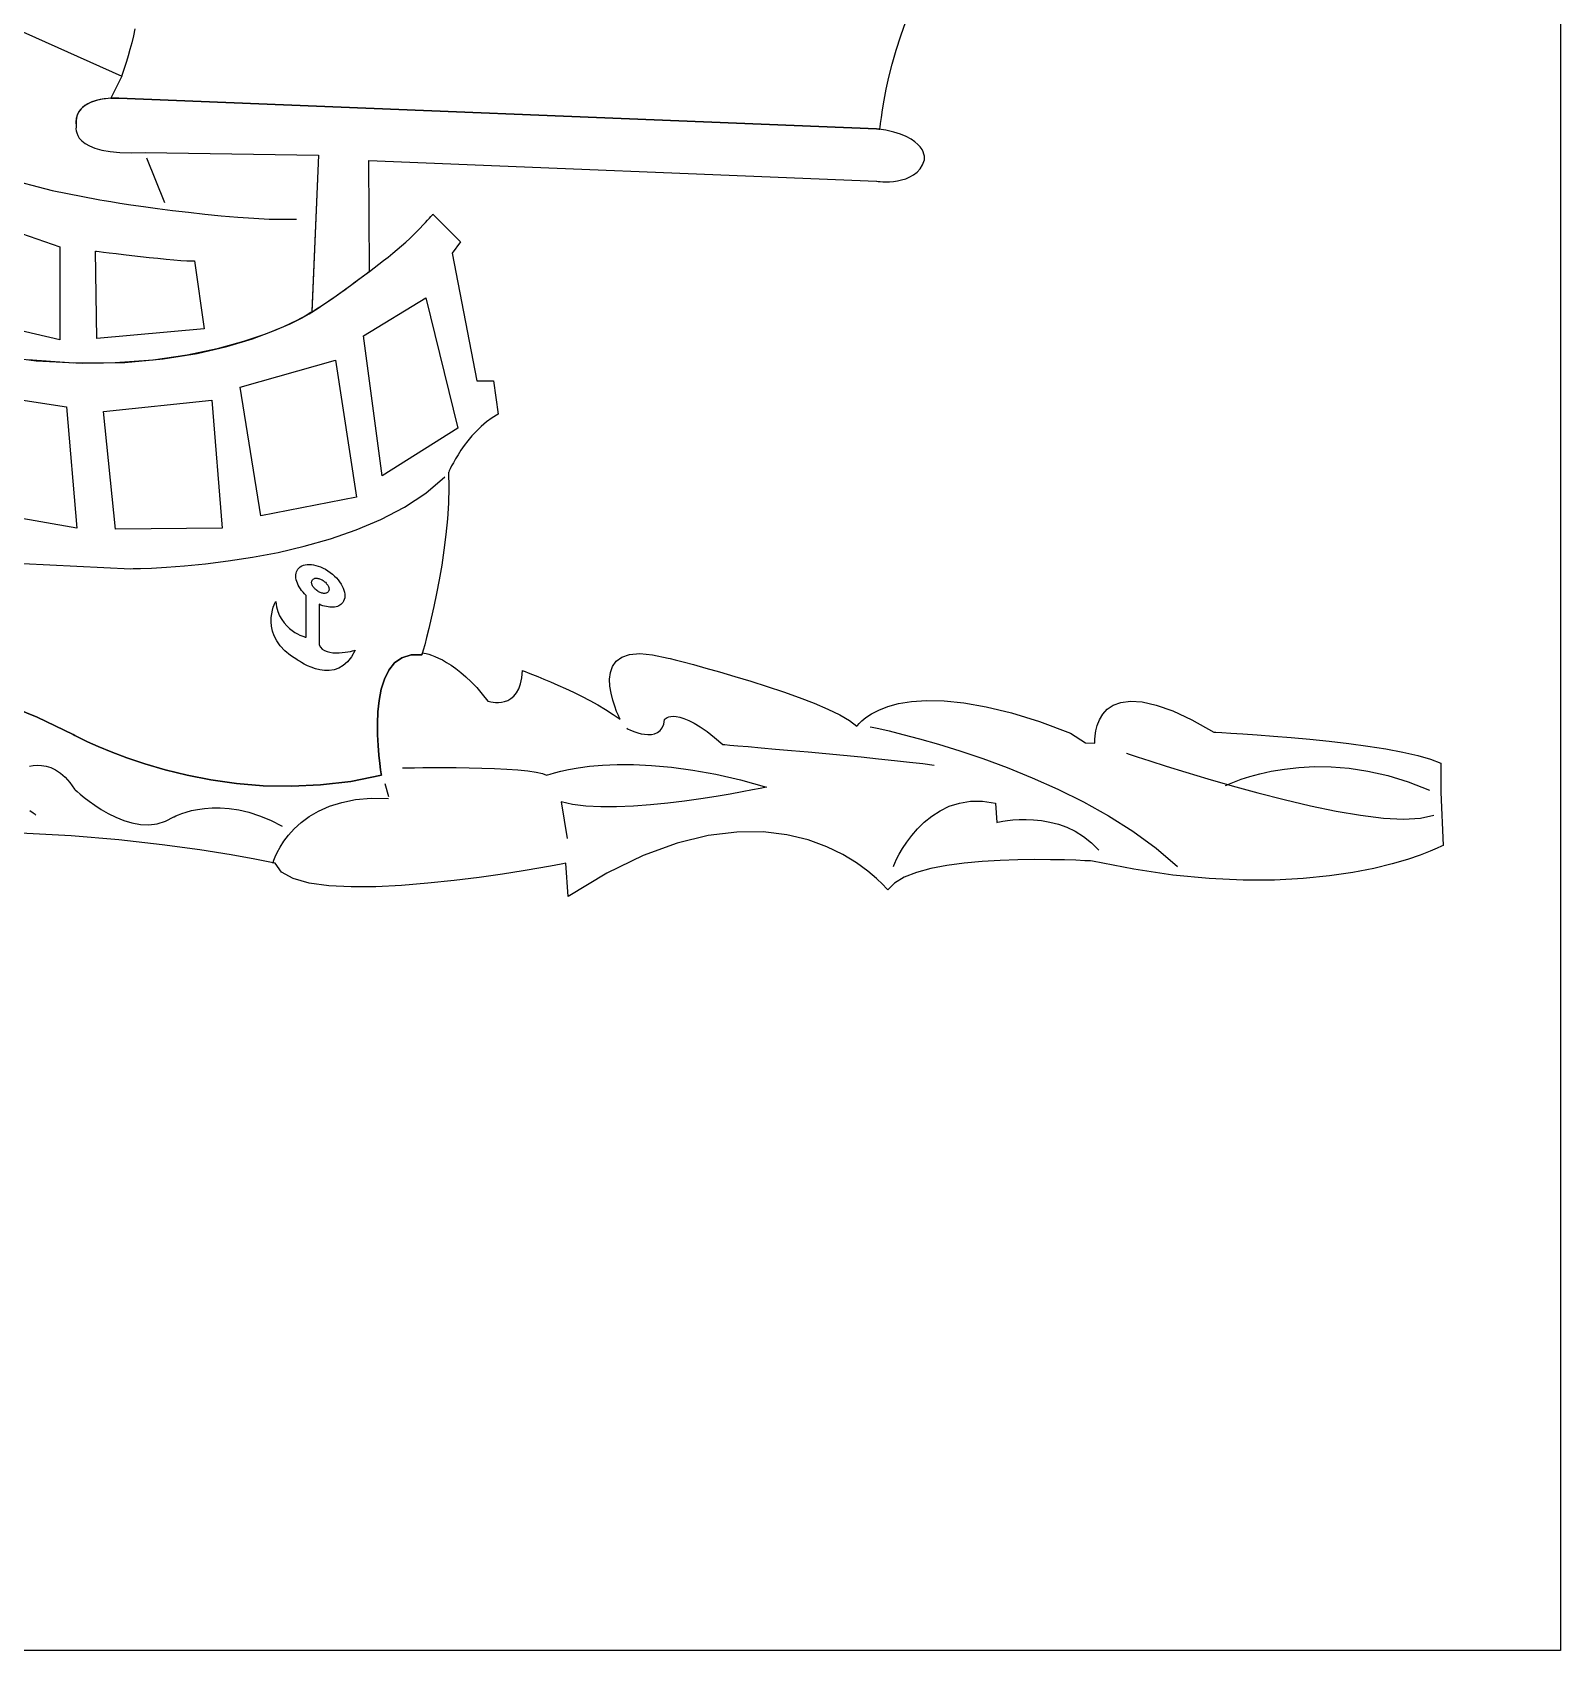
# Model space of a CAD drawing. Extents: x -45 to 45, y -91 to 91.
# Drawn here: x 14.94 to 44.84, y -90.52 to -58.86 of the extents above; entities that cross this region are included whole.
import ezdxf

# ---------------------------------------------------------------- set-up
doc = ezdxf.new("R2010")
doc.units = 0
doc.layers.get('0').update_dxf_attribs({"linetype": 'CONTINUOUS'})

msp = doc.modelspace()

# ---------------------------------------------------------------- linework, layer by layer
for points in [[(-44.8424, 90.5185), (44.8423, 90.5185), (44.8423, -90.5185), (-44.8424, -90.5185), (-44.8424, 90.5185)], [(2.6187, -53.4156), (16.6952, -59.7182), (16.4804, -60.1515), (16.4804, -60.1515), (16.4295, -60.1552), (16.3747, -60.161), (16.3167, -60.1692), (16.2572, -60.1806), (16.1966, -60.1951), (16.1366, -60.2135), (16.0781, -60.236), (16.0222, -60.2632), (15.9699, -60.2951), (15.9224, -60.3325), (15.8809, -60.3757), (15.8466, -60.4252), (15.8203, -60.4811), (15.8035, -60.5443), (15.797, -60.6149), (15.8021, -60.6934), (15.8021, -60.6934), (15.8005, -60.7), (15.798, -60.7188), (15.797, -60.7479), (15.8004, -60.7854), (15.8105, -60.8293), (15.8304, -60.8781), (15.8625, -60.9295), (15.9098, -60.9821), (15.9745, -61.0334), (16.0598, -61.082), (16.168, -61.1259), (16.302, -61.1634), (16.4643, -61.1922), (16.6579, -61.2108), (16.8852, -61.2172), (17.149, -61.2098), (20.5432, -61.2641), (20.4094, -64.3163), (20.4085, -64.3353)], [(16.9501, -58.7902), (16.9201, -58.9313), (16.8871, -59.0685), (16.8523, -59.1989), (16.8175, -59.3205), (16.7841, -59.4303), (16.7539, -59.5262), (16.7282, -59.6053), (16.7089, -59.6654), (16.6973, -59.7038), (16.6952, -59.7182), (16.4804, -60.1515), (16.4804, -60.1515), (16.4973, -60.1505), (16.5137, -60.1497), (16.5292, -60.1491), (16.544, -60.1488), (16.5577, -60.1485), (16.5707, -60.1484), (16.5826, -60.1484), (16.5936, -60.1485), (16.6033, -60.1485), (16.612, -60.1487), (16.6194, -60.1489), (16.6257, -60.1492), (16.6305, -60.1492), (16.6342, -60.1495), (16.6364, -60.1496), (16.6372, -60.1498), (31.4563, -60.7458), (31.4563, -60.7458), (31.4605, -60.7463), (31.4647, -60.7469), (31.4689, -60.7475), (31.4732, -60.7481), (31.4773, -60.7487), (31.4815, -60.7493), (31.4857, -60.7499), (31.4899, -60.7505), (31.4938, -60.7511), (31.498, -60.7517), (31.5022, -60.7523), (31.5064, -60.7529), (31.5103, -60.7535), (31.5145, -60.7541), (31.5187, -60.7547), (31.5229, -60.7555), (31.5263, -60.7404), (31.5263, -60.7404), (31.5289, -60.7151), (31.5375, -60.6426), (31.553, -60.5276), (31.5764, -60.375), (31.6083, -60.1892), (31.6501, -59.9753), (31.7023, -59.7377), (31.7661, -59.4816), (31.842, -59.2112), (31.9314, -58.9317), (32.0349, -58.6477)], [(21.5414, -63.5047), (21.5235, -61.3673), (31.4563, -61.7733), (31.4563, -61.7733), (31.465, -61.7744), (31.4902, -61.7773), (31.5295, -61.7806), (31.5811, -61.7834), (31.6426, -61.7844), (31.7123, -61.7825), (31.7879, -61.7766), (31.8675, -61.7658), (31.9487, -61.7484), (32.0299, -61.7239), (32.1087, -61.6907), (32.1833, -61.6481), (32.2512, -61.5945), (32.3108, -61.5292), (32.3598, -61.4507), (32.3963, -61.3583), (32.3963, -61.3583), (32.397, -61.3528), (32.3984, -61.3375), (32.3983, -61.3134), (32.3953, -61.2819), (32.3872, -61.2439), (32.3725, -61.2008), (32.3491, -61.1536), (32.3155, -61.1038), (32.2695, -61.0521), (32.2097, -61.0001), (32.1341, -60.9489), (32.041, -60.8997), (31.9283, -60.8534), (31.7946, -60.8116), (31.6378, -60.7753), (31.4563, -60.7458), (16.6372, -60.1498), (16.6372, -60.1498), (16.6268, -60.1492), (16.5979, -60.1486), (16.553, -60.1486), (16.4953, -60.1506), (16.4271, -60.1553), (16.3515, -60.164), (16.2713, -60.1776), (16.1893, -60.1973), (16.108, -60.2238), (16.0306, -60.2585), (15.9597, -60.3022), (15.8984, -60.3561), (15.849, -60.421), (15.8147, -60.4982), (15.798, -60.5886), (15.8021, -60.6934), (15.8021, -60.6934), (15.8005, -60.7), (15.798, -60.7188), (15.797, -60.7479), (15.8004, -60.7854), (15.8105, -60.8293), (15.8304, -60.8781), (15.8625, -60.9295), (15.9098, -60.9821), (15.9745, -61.0334), (16.0598, -61.082), (16.168, -61.1259), (16.302, -61.1634), (16.4643, -61.1922), (16.6579, -61.2108), (16.8852, -61.2172), (17.149, -61.2098), (20.5432, -61.2641), (20.4085, -64.3353), (20.4085, -64.3353), (20.4817, -64.2885), (20.5546, -64.2412), (20.6271, -64.1933), (20.6993, -64.145), (20.7709, -64.096), (20.8423, -64.0466), (20.9133, -63.9968), (20.9842, -63.9467), (21.0545, -63.8959), (21.1248, -63.845), (21.1947, -63.7936), (21.2645, -63.7421), (21.3339, -63.6901), (21.4034, -63.638), (21.4725, -63.5856), (21.5418, -63.5333), (21.5414, -63.5047)], [(17.176, -61.3185), (17.5262, -62.1882)], [(14.3826, -61.7085), (15.3287, -61.9542), (16.2331, -62.1338), (16.2331, -62.1338), (16.2624, -62.1385), (16.3467, -62.1522), (16.4801, -62.1734), (16.6573, -62.2008), (16.8721, -62.2327), (17.1193, -62.2683), (17.393, -62.3059), (17.6877, -62.3444), (17.9973, -62.3819), (18.3165, -62.4176), (18.6394, -62.45), (18.9605, -62.4777), (19.2739, -62.4992), (19.5741, -62.5135), (19.8554, -62.5189), (20.1122, -62.5143)], [(13.3777, -62.3241), (15.4789, -63.0579), (15.4789, -64.8788), (13.3777, -64.3896), (13.3777, -62.3241)], [(21.9024, -63.2564), (21.9024, -63.2564), (21.9943, -63.1835), (22.0831, -63.11), (22.1683, -63.0363), (22.2497, -62.9633), (22.3266, -62.8916), (22.399, -62.8222), (22.4662, -62.7557), (22.5281, -62.6931), (22.584, -62.6348), (22.6337, -62.5819), (22.6768, -62.5349), (22.713, -62.4949), (22.7417, -62.4623), (22.7628, -62.4381), (22.7757, -62.423), (22.7802, -62.4179), (23.3188, -62.9613), (23.1572, -63.1787), (23.6419, -65.6783), (23.9651, -65.6783), (24.0549, -66.3304), (24.0549, -66.3304), (23.9374, -66.4028), (23.8276, -66.4833), (23.7253, -66.57), (23.6307, -66.6614), (23.5435, -66.7554), (23.464, -66.8505), (23.392, -66.9447), (23.3277, -67.0367), (23.2708, -67.1242), (23.2216, -67.2058), (23.1799, -67.2796), (23.1459, -67.3441), (23.1193, -67.3971), (23.1005, -67.4372), (23.0891, -67.4626), (23.0854, -67.4715), (23.0854, -67.4715), (23.0913, -67.7681), (23.0835, -68.0719), (23.0638, -68.379), (23.0342, -68.6861), (22.9963, -68.9891), (22.9521, -69.2849), (22.9033, -69.5695), (22.852, -69.8397), (22.7996, -70.0914), (22.7483, -70.3214), (22.6998, -70.5258), (22.6562, -70.7012), (22.6188, -70.8438), (22.59, -70.9502), (22.5714, -71.0167), (22.5648, -71.0398), (22.5648, -71.0398), (22.3516, -71.0393), (22.1751, -71.0941), (22.0317, -71.1964), (21.9186, -71.3389), (21.8324, -71.5135), (21.7703, -71.713), (21.7288, -71.9296), (21.7052, -72.1559), (21.6958, -72.3838), (21.698, -72.6062), (21.7084, -72.8152), (21.724, -73.0035), (21.7414, -73.163), (21.7578, -73.2865), (21.7699, -73.3662), (21.7748, -73.3945), (21.7748, -73.3945), (21.1714, -73.5137), (20.5825, -73.5837), (20.0112, -73.6099), (19.4612, -73.5984), (18.9356, -73.5545), (18.4379, -73.4844), (17.9715, -73.3935), (17.54, -73.288), (17.1463, -73.173), (16.7942, -73.0548), (16.4869, -72.939), (16.228, -72.8314), (16.0206, -72.7376), (15.8683, -72.6636), (15.7744, -72.6149), (15.7425, -72.5975), (15.7425, -72.5975), (15.0378, -72.2589), (14.3782, -71.9929)], [(14.0377, -65.1556), (15.0192, -65.2849), (15.9248, -65.3354), (16.7526, -65.3196), (17.5009, -65.2509), (18.1677, -65.1417), (18.7514, -65.0052), (19.2502, -64.8543), (19.6625, -64.7019), (19.9861, -64.5607), (20.2196, -64.4441), (20.3609, -64.3646), (20.4085, -64.3353), (20.4085, -64.3353), (20.5056, -64.2731), (20.6022, -64.2099), (20.6979, -64.1457), (20.7932, -64.0808), (20.8877, -64.0149), (20.9817, -63.9484), (21.0752, -63.8811), (21.1683, -63.8133), (21.2608, -63.7448), (21.3531, -63.6759), (21.445, -63.6065), (21.5368, -63.5369), (21.6282, -63.4669), (21.7197, -63.3969), (21.8109, -63.3266), (21.9024, -63.2564)], [(16.1793, -63.1394), (16.1793, -63.1394), (16.1983, -63.1417), (16.2526, -63.1485), (16.3373, -63.1591), (16.4482, -63.1728), (16.5801, -63.1887), (16.7289, -63.2065), (16.8897, -63.2253), (17.0581, -63.2446), (17.2291, -63.2633), (17.3985, -63.2812), (17.5614, -63.2973), (17.7134, -63.3113), (17.8497, -63.322), (17.9658, -63.3291), (18.0569, -63.3318), (18.1188, -63.3297), (18.3074, -64.6614), (16.2062, -64.8516), (16.1793, -63.1394)], [(21.4231, -64.7988), (22.6399, -64.0558), (23.2699, -66.6041), (21.7859, -67.5393), (21.4231, -64.7988)], [(20.4085, -64.3353), (20.4085, -64.3353), (20.4083, -64.3353), (20.4082, -64.3353), (20.4079, -64.3354), (20.4076, -64.3357), (20.407, -64.336), (20.4064, -64.3364), (20.4056, -64.3369), (20.4049, -64.3375), (20.4038, -64.338), (20.4028, -64.3386), (20.4016, -64.3393), (20.4004, -64.3402), (20.3989, -64.3411), (20.3976, -64.342), (20.3959, -64.343), (20.3944, -64.3442), (20.3944, -64.3442), (20.3004, -64.3996), (20.1198, -64.4957), (19.854, -64.6208), (19.5049, -64.7634), (19.0737, -64.9115), (18.5624, -65.0539), (17.9723, -65.1786), (17.3054, -65.2742), (16.5627, -65.3287), (15.7464, -65.3309), (14.8577, -65.2689)], [(19.0087, -65.7993), (20.8722, -65.2737), (21.2866, -67.9526), (19.4147, -68.3223), (19.0087, -65.7993)], [(12.4985, -65.7123), (15.6123, -66.1872), (15.8112, -68.5615), (12.732, -68.0178), (12.4985, -65.7123)], [(16.3356, -66.2778), (18.4579, -66.0567), (18.6567, -68.5615), (16.5692, -68.5832), (16.3356, -66.2778)], [(14.757, -69.2535), (16.8676, -69.353), (16.8676, -69.353), (16.9164, -69.3525), (17.0563, -69.3494), (17.2774, -69.341), (17.5698, -69.3249), (17.9233, -69.2981), (18.3282, -69.2582), (18.7745, -69.2026), (19.2523, -69.1287), (19.7513, -69.0335), (20.262, -68.9148), (20.7742, -68.7698), (21.2783, -68.5959), (21.7638, -68.3903), (22.2212, -68.1508), (22.6403, -67.8744), (23.0114, -67.5587)], [(20.7699, -69.4258), (20.7699, -69.4258), (20.8135, -69.4604), (20.8541, -69.4968), (20.8913, -69.5346), (20.9252, -69.5735), (20.9553, -69.6131), (20.9819, -69.6533), (21.0046, -69.6936), (21.0235, -69.7339), (21.0381, -69.7736), (21.0486, -69.8127), (21.0547, -69.8507), (21.0566, -69.8875), (21.0537, -69.9226), (21.0462, -69.9558), (21.0338, -69.9868), (21.0166, -70.0154), (21.0166, -70.0154), (20.9999, -70.0349), (20.981, -70.0523), (20.9598, -70.0672), (20.9367, -70.0798), (20.9116, -70.0899), (20.8849, -70.0977), (20.8565, -70.1031), (20.8268, -70.1063), (20.7956, -70.107), (20.7633, -70.1055), (20.73, -70.1018), (20.696, -70.0959), (20.6611, -70.0875), (20.6258, -70.0771), (20.59, -70.0644), (20.554, -70.0496), (20.554, -70.8406), (20.554, -70.8406), (20.5795, -70.8875), (20.6151, -70.9249), (20.6589, -70.9535), (20.7096, -70.9746), (20.7652, -70.9886), (20.8245, -70.9968), (20.8857, -70.9999), (20.9474, -70.9989), (21.0075, -70.9945), (21.065, -70.9879), (21.1179, -70.9797), (21.1649, -70.9712), (21.2041, -70.9628), (21.2342, -70.9558), (21.2534, -70.9509), (21.2602, -70.9492), (21.2602, -70.9492), (21.1903, -71.0766), (21.1121, -71.1758), (21.0272, -71.2494), (20.9378, -71.3003), (20.8451, -71.331), (20.7515, -71.3446), (20.6582, -71.3436), (20.5674, -71.3311), (20.4804, -71.3094), (20.3994, -71.2818), (20.326, -71.2507), (20.262, -71.2191), (20.209, -71.1896), (20.1691, -71.1652), (20.1438, -71.1485), (20.1351, -71.1424), (20.1351, -71.1424), (19.996, -71.0518), (19.8828, -70.9578), (19.793, -70.8615), (19.7243, -70.7644), (19.6743, -70.6675), (19.641, -70.5723), (19.6217, -70.4801), (19.6144, -70.3922), (19.6164, -70.3096), (19.6258, -70.234), (19.6401, -70.1663), (19.657, -70.1082), (19.6741, -70.0607), (19.6893, -70.0252), (19.7, -70.0029), (19.7042, -69.9953), (19.7042, -69.9953), (19.7206, -70.0986), (19.7469, -70.1918), (19.7814, -70.2752), (19.8229, -70.3495), (19.8693, -70.4149), (19.9197, -70.4721), (19.9723, -70.5215), (20.0258, -70.5638), (20.0784, -70.5991), (20.1289, -70.6282), (20.1757, -70.6514), (20.2174, -70.6694), (20.2523, -70.6824), (20.2792, -70.6912), (20.2964, -70.6961), (20.3026, -70.6977), (20.3026, -69.8808), (20.3026, -69.8808), (20.2695, -69.8476), (20.2392, -69.8137), (20.2115, -69.7791), (20.1868, -69.7441), (20.1647, -69.7087), (20.1458, -69.6733), (20.1299, -69.6381), (20.1173, -69.6033), (20.1076, -69.5688), (20.1014, -69.5353), (20.0985, -69.5026), (20.0994, -69.4712), (20.1036, -69.441), (20.1115, -69.4125), (20.1232, -69.3857), (20.1388, -69.361), (20.1388, -69.361), (20.1605, -69.3358), (20.1862, -69.3148), (20.2154, -69.2977), (20.2479, -69.2847), (20.2831, -69.2755), (20.321, -69.2703), (20.3611, -69.2689), (20.4033, -69.2715), (20.4467, -69.2777), (20.4917, -69.2878), (20.5375, -69.3016), (20.584, -69.3192), (20.6307, -69.3403), (20.6775, -69.3652), (20.724, -69.3937), (20.7699, -69.4258)], [(20.6461, -69.5949), (20.6461, -69.5949), (20.6615, -69.6072), (20.6759, -69.6201), (20.6891, -69.6335), (20.7012, -69.6474), (20.7118, -69.6614), (20.7213, -69.6758), (20.7294, -69.6901), (20.7362, -69.7045), (20.7413, -69.7186), (20.745, -69.7325), (20.7472, -69.746), (20.7479, -69.7591), (20.7469, -69.7714), (20.7442, -69.7833), (20.7398, -69.7943), (20.7338, -69.8046), (20.7338, -69.8046), (20.7259, -69.8134), (20.7168, -69.8209), (20.7063, -69.8269), (20.6948, -69.8316), (20.6821, -69.8347), (20.6687, -69.8366), (20.6544, -69.837), (20.6396, -69.8363), (20.624, -69.8339), (20.608, -69.8304), (20.5917, -69.8254), (20.5753, -69.8193), (20.5585, -69.8116), (20.542, -69.8029), (20.5255, -69.7927), (20.5093, -69.7815), (20.5093, -69.7815), (20.4936, -69.7689), (20.4792, -69.756), (20.4659, -69.7425), (20.4539, -69.7288), (20.4431, -69.7146), (20.4336, -69.7004), (20.4255, -69.686), (20.419, -69.6718), (20.4136, -69.6576), (20.4099, -69.6437), (20.4076, -69.63), (20.4072, -69.6171), (20.4081, -69.6045), (20.4109, -69.5928), (20.4153, -69.5818), (20.4216, -69.5718), (20.4216, -69.5718), (20.4293, -69.5627), (20.4384, -69.5553), (20.4487, -69.5492), (20.4604, -69.5446), (20.4728, -69.5412), (20.4863, -69.5394), (20.5006, -69.5389), (20.5156, -69.5399), (20.5309, -69.542), (20.547, -69.5456), (20.5633, -69.5506), (20.5799, -69.5569), (20.5964, -69.5644), (20.6132, -69.5732), (20.6297, -69.5834), (20.6461, -69.5949)], [(14.3782, -71.9929), (15.0378, -72.2589), (15.7425, -72.5975), (15.7425, -72.5975), (15.7744, -72.6149), (15.8683, -72.6636), (16.0206, -72.7376), (16.228, -72.8314), (16.4869, -72.939), (16.7942, -73.0548), (17.1463, -73.173), (17.54, -73.288), (17.9715, -73.3935), (18.4379, -73.4844), (18.9356, -73.5545), (19.4612, -73.5984), (20.0112, -73.6099), (20.5825, -73.5837), (21.1714, -73.5137), (21.7748, -73.3945), (21.7748, -73.3945), (21.7699, -73.3662), (21.7578, -73.2865), (21.7414, -73.163), (21.724, -73.0035), (21.7084, -72.8152), (21.698, -72.6062), (21.6958, -72.3838), (21.7052, -72.1559), (21.7288, -71.9296), (21.7703, -71.713), (21.8324, -71.5135), (21.9186, -71.3389), (22.0317, -71.1964), (22.1751, -71.0941), (22.3516, -71.0393), (22.5648, -71.0398), (22.5648, -71.0398), (22.5648, -71.0395), (22.5649, -71.039), (22.5651, -71.0382), (22.5655, -71.0371), (22.5658, -71.0355), (22.5664, -71.0337), (22.567, -71.0315), (22.5678, -71.0292), (22.5685, -71.0263), (22.5694, -71.0232), (22.5703, -71.0198), (22.5715, -71.0163), (22.5726, -71.0123), (22.5738, -71.008), (22.5751, -71.0034), (22.5766, -70.9987), (22.5766, -70.9987), (22.6086, -71.0044), (22.6494, -71.0137), (22.6982, -71.0272), (22.7549, -71.0458), (22.8187, -71.0701), (22.8892, -71.1011), (22.9659, -71.1393), (23.0485, -71.1859), (23.136, -71.2412), (23.2286, -71.3063), (23.3254, -71.3819), (23.426, -71.4689), (23.5298, -71.5678), (23.6365, -71.6797), (23.7456, -71.8051), (23.8566, -71.9451), (23.8566, -71.9451), (23.8638, -71.9472), (23.8844, -71.9527), (23.9163, -71.9596), (23.958, -71.9662), (24.0072, -71.9704), (24.0624, -71.9707), (24.1216, -71.965), (24.1832, -71.9518), (24.2448, -71.9287), (24.305, -71.8945), (24.3618, -71.8468), (24.4134, -71.7844), (24.4578, -71.7049), (24.4933, -71.6068), (24.5179, -71.4881), (24.5301, -71.3472), (24.5301, -71.3472), (24.5438, -71.3521), (24.5835, -71.3668), (24.6464, -71.3906), (24.7304, -71.4231), (24.8325, -71.4636), (24.9505, -71.5119), (25.0816, -71.5671), (25.2237, -71.6291), (25.3737, -71.6969), (25.5296, -71.7704), (25.6885, -71.8488), (25.8483, -71.9319), (26.006, -72.0187), (26.1593, -72.1092), (26.3057, -72.2025), (26.4427, -72.2984), (26.4427, -72.2984), (26.4334, -72.2795), (26.4091, -72.2268), (26.3748, -72.1459), (26.3361, -72.0426), (26.2977, -71.9223), (26.265, -71.7909), (26.243, -71.6538), (26.2372, -71.517), (26.2523, -71.3856), (26.2939, -71.2658), (26.3668, -71.163), (26.4766, -71.0829), (26.628, -71.0311), (26.8266, -71.0134), (27.0773, -71.0353), (27.3855, -71.1026), (27.3855, -71.1026), (27.42, -71.1112), (27.5185, -71.1363), (27.6728, -71.1764), (27.8749, -71.2303), (28.1165, -71.2963), (28.3897, -71.3733), (28.6862, -71.4598), (28.9983, -71.5544), (29.3174, -71.6555), (29.6358, -71.762), (29.9452, -71.8724), (30.2378, -71.9854), (30.5051, -72.0993), (30.7394, -72.2131), (30.9323, -72.3251), (31.076, -72.4343), (31.076, -72.4343), (31.0855, -72.4208), (31.1161, -72.3843), (31.1703, -72.3302), (31.251, -72.2643), (31.3606, -72.1919), (31.502, -72.1188), (31.6778, -72.0504), (31.8908, -71.9926), (32.1434, -71.9504), (32.4385, -71.9298), (32.7787, -71.9363), (33.1669, -71.9755), (33.6054, -72.0528), (34.0973, -72.174), (34.645, -72.3446), (35.2514, -72.5702), (35.5477, -72.7605), (35.73, -72.7676)], [(35.73, -72.7676), (35.73, -72.7676), (35.729, -72.7488), (35.7291, -72.6975), (35.7341, -72.6206), (35.7481, -72.5255), (35.7748, -72.419), (35.8185, -72.3086), (35.883, -72.2012), (35.9724, -72.1041), (36.0904, -72.0241), (36.2414, -71.9688), (36.429, -71.9449), (36.6575, -71.96), (36.9305, -72.0208), (37.2524, -72.1347), (37.6269, -72.3087), (38.0581, -72.5501), (38.0581, -72.5501), (38.098, -72.552), (38.2117, -72.5583), (38.3902, -72.5688), (38.6246, -72.584), (38.9055, -72.6035), (39.2243, -72.6279), (39.5717, -72.6571), (39.9389, -72.6914), (40.3164, -72.7305), (40.6957, -72.775), (41.0675, -72.8248), (41.4229, -72.8803), (41.7526, -72.9411), (42.0479, -73.0079), (42.2996, -73.0804), (42.4988, -73.159), (42.4988, -73.7245), (42.5419, -74.7685), (42.5419, -74.7685), (42.5136, -74.7828), (42.4294, -74.8225), (42.2897, -74.8821), (42.0952, -74.9567), (41.8462, -75.0404), (41.5437, -75.1285), (41.1879, -75.2153), (40.7796, -75.2958), (40.3191, -75.3644), (39.8072, -75.4161), (39.2444, -75.4455), (38.6313, -75.4474), (37.9684, -75.4162), (37.2563, -75.347), (36.4955, -75.2343), (35.6868, -75.073), (35.6868, -75.073), (35.6474, -75.0707), (35.5356, -75.0651), (35.3609, -75.058), (35.133, -75.0512), (34.8608, -75.0463), (34.5544, -75.0453), (34.2229, -75.0499), (33.876, -75.062), (33.5227, -75.0831), (33.1731, -75.1152), (32.8363, -75.1601), (32.5219, -75.2196), (32.2391, -75.2953), (31.9979, -75.3892), (31.8073, -75.5029), (31.6772, -75.6384), (31.6772, -75.6384), (31.6529, -75.6092), (31.58, -75.5297), (31.4585, -75.4117), (31.2884, -75.2672), (31.0694, -75.1078), (30.8017, -74.9455), (30.4851, -74.7921), (30.1197, -74.6596), (29.705, -74.5595), (29.2414, -74.504), (28.7286, -74.5048), (28.1667, -74.5739), (27.5553, -74.7229), (26.8949, -74.9639), (26.1849, -75.3085), (25.4257, -75.7689), (25.3826, -75.1165), (25.3826, -75.1165), (25.3228, -75.1279), (25.1539, -75.1592), (24.8904, -75.2058), (24.5478, -75.2632), (24.1406, -75.3265), (23.684, -75.3915), (23.1929, -75.4534), (22.6825, -75.5079), (22.1673, -75.5498), (21.6626, -75.5751), (21.1832, -75.5789), (20.7444, -75.5568), (20.3607, -75.5039), (20.0474, -75.416), (19.8193, -75.2883), (19.6916, -75.1165), (19.6916, -75.1165), (19.5889, -75.0947), (19.2954, -75.0369), (18.8321, -74.9535), (18.2203, -74.8554), (17.481, -74.7531), (16.6358, -74.6576), (15.7056, -74.5793), (14.7119, -74.5292)], [(26.572, -72.4751), (26.572, -72.4751), (26.5796, -72.4791), (26.6014, -72.49), (26.6353, -72.5058), (26.6797, -72.5249), (26.7322, -72.5449), (26.7913, -72.5644), (26.8548, -72.5812), (26.9211, -72.5936), (26.9878, -72.5995), (27.0534, -72.5971), (27.1157, -72.5845), (27.1731, -72.5599), (27.2233, -72.5212), (27.2647, -72.4667), (27.2952, -72.3944), (27.3131, -72.3025), (27.3131, -72.3025), (27.3158, -72.299), (27.3246, -72.2904), (27.34, -72.2784), (27.3629, -72.2656), (27.3937, -72.2535), (27.4333, -72.2447), (27.4821, -72.2411), (27.5411, -72.2449), (27.6105, -72.258), (27.6916, -72.2827), (27.7845, -72.321), (27.8902, -72.3752), (28.0091, -72.4471), (28.1422, -72.5391), (28.2899, -72.6531), (28.4532, -72.7914), (28.4532, -72.7914), (28.488, -72.7943), (28.5875, -72.8027), (28.7441, -72.816), (28.9506, -72.834), (29.1992, -72.8556), (29.4827, -72.8807), (29.7935, -72.9085), (30.1242, -72.9387), (30.467, -72.9703), (30.8149, -73.0032), (31.1601, -73.0367), (31.4954, -73.0703), (31.813, -73.1032), (32.1057, -73.1353), (32.3658, -73.1657), (32.5862, -73.194)], [(31.3321, -72.4463), (31.3321, -72.4463), (31.376, -72.4551), (31.5027, -72.4822), (31.7038, -72.5282), (31.9711, -72.594), (32.2962, -72.68), (32.6712, -72.7873), (33.0877, -72.9163), (33.5375, -73.0681), (34.0122, -73.2428), (34.5038, -73.4417), (35.0039, -73.6652), (35.5046, -73.9142), (35.9973, -74.1891), (36.474, -74.491), (36.9263, -74.8204), (37.3463, -75.1782)], [(36.3487, -72.9639), (36.3487, -72.9639), (36.4033, -72.9824), (36.5591, -73.0346), (36.8034, -73.1147), (37.124, -73.2173), (37.5081, -73.3366), (37.9434, -73.4673), (38.4173, -73.6036), (38.9175, -73.7403), (39.4312, -73.8714), (39.9463, -73.9916), (40.45, -74.0953), (40.9301, -74.177), (41.3737, -74.2309), (41.7688, -74.2518), (42.1027, -74.2338), (42.3629, -74.1717)], [(14.8845, -73.2178), (14.9574, -73.2054), (15.037, -73.1998), (15.122, -73.2028), (15.2113, -73.2172), (15.3036, -73.245), (15.3979, -73.2887), (15.4927, -73.3503), (15.587, -73.4323), (15.6795, -73.5369), (15.769, -73.6665), (15.769, -73.6665), (15.7816, -73.6785), (15.8184, -73.712), (15.8771, -73.7631), (15.9559, -73.8278), (16.0524, -73.9019), (16.1648, -73.9817), (16.291, -74.063), (16.429, -74.1421), (16.5765, -74.2145), (16.7318, -74.2768), (16.8926, -74.3247), (17.0571, -74.3544), (17.2229, -74.3616), (17.3882, -74.3427), (17.5508, -74.2934), (17.7089, -74.2101), (17.7089, -74.2101), (17.7192, -74.2045), (17.7498, -74.1895), (17.7997, -74.1676), (17.8682, -74.1415), (17.9542, -74.1132), (18.0573, -74.0857), (18.1762, -74.0612), (18.3105, -74.0424), (18.4589, -74.0314), (18.6208, -74.0312), (18.7953, -74.0439), (18.9817, -74.0724), (19.179, -74.1187), (19.3864, -74.1857), (19.6031, -74.2757), (19.8283, -74.3913)], [(22.1825, -73.2515), (22.1825, -73.2515), (22.211, -73.2508), (22.292, -73.2494), (22.4183, -73.2474), (22.5833, -73.2456), (22.7794, -73.2441), (23.0001, -73.2437), (23.238, -73.2447), (23.4865, -73.2478), (23.738, -73.253), (23.9861, -73.2611), (24.2234, -73.2725), (24.4431, -73.2878), (24.6379, -73.3071), (24.8011, -73.3312), (24.9255, -73.3604), (25.0043, -73.3953), (25.0043, -73.3953), (25.0215, -73.3886), (25.0734, -73.3709), (25.1595, -73.3449), (25.2799, -73.3139), (25.434, -73.2805), (25.6219, -73.2481), (25.8433, -73.2194), (26.0981, -73.1975), (26.3857, -73.1853), (26.7063, -73.1859), (27.0595, -73.2022), (27.4453, -73.2374), (27.8631, -73.2942), (28.3131, -73.3758), (28.7948, -73.4852), (29.3083, -73.6253), (29.3083, -73.6253), (29.275, -73.6322), (29.18, -73.6517), (29.0301, -73.6813), (28.8326, -73.7187), (28.5941, -73.7613), (28.3221, -73.8071), (28.0233, -73.8535), (27.7049, -73.8984), (27.3736, -73.939), (27.0368, -73.9733), (26.7012, -73.9989), (26.3741, -74.0134), (26.0622, -74.0143), (25.7729, -73.9995), (25.5128, -73.9664), (25.2893, -73.9129), (25.4034, -74.6319)], [(38.2869, -73.5966), (38.2869, -73.5966), (38.3068, -73.5867), (38.3659, -73.5601), (38.4619, -73.5206), (38.5936, -73.4725), (38.7586, -73.4195), (38.9555, -73.3659), (39.1823, -73.3157), (39.4376, -73.273), (39.719, -73.2416), (40.025, -73.2258), (40.3538, -73.2294), (40.7038, -73.2568), (41.0728, -73.3117), (41.4593, -73.3984), (41.8613, -73.5207), (42.2774, -73.6829)], [(21.84, -73.5577), (21.9118, -73.8114)], [(19.6487, -75.1162), (19.6487, -75.1162), (19.6531, -75.1007), (19.6678, -75.0571), (19.6942, -74.9897), (19.7345, -74.9026), (19.7899, -74.7999), (19.8626, -74.686), (19.954, -74.5649), (20.0662, -74.4411), (20.2005, -74.3183), (20.3589, -74.2011), (20.5431, -74.0935), (20.7549, -73.9999), (20.9958, -73.9242), (21.2678, -73.8709), (21.5725, -73.844), (21.9118, -73.8477)], [(31.7881, -75.1782), (31.7881, -75.1782), (31.7951, -75.1607), (31.8165, -75.112), (31.8524, -75.0368), (31.9034, -74.9404), (31.9694, -74.8275), (32.051, -74.7033), (32.1483, -74.5728), (32.2619, -74.4412), (32.3916, -74.313), (32.5381, -74.1937), (32.7015, -74.088), (32.8823, -74.0013), (33.0804, -73.9382), (33.2965, -73.9039), (33.5307, -73.9033), (33.7834, -73.9417), (33.8119, -74.3155), (33.8119, -74.3155), (33.826, -74.3121), (33.8671, -74.3035), (33.9323, -74.2919), (34.0193, -74.2795), (34.1252, -74.2683), (34.2476, -74.2608), (34.3838, -74.2589), (34.5315, -74.2651), (34.6876, -74.2812), (34.85, -74.3097), (35.0158, -74.3527), (35.1826, -74.4125), (35.3476, -74.4909), (35.5085, -74.5906), (35.6624, -74.7135), (35.8071, -74.8619)], [(15.0147, -74.1739), (15.0147, -74.1739), (14.9995, -74.1632), (14.9579, -74.1334), (14.8952, -74.0872)]]:
    msp.add_lwpolyline(points)

doc.saveas('drawing.dxf')
